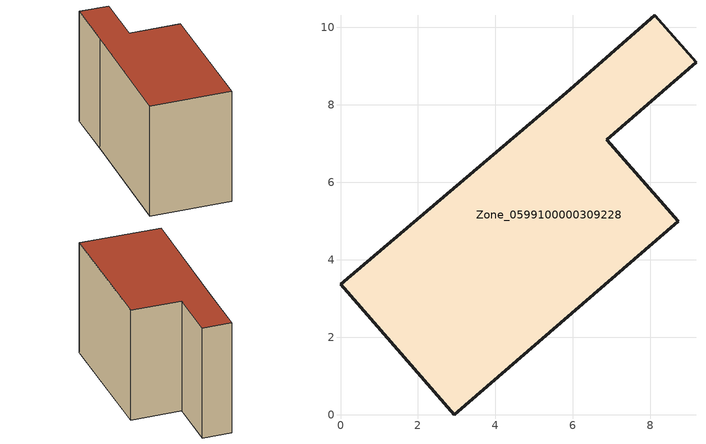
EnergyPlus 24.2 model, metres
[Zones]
Zone_0599100000309228
 floor ground (C_G): 0,3.37 5.83,8.31 8.12,10.31 9.18,9.1 6.87,7.1 8.72,5 2.94,0 z0
 wall outside (C_F): 2.94,0 8.72,5 6.87,7.1 9.18,9.1 8.12,10.31 5.83,8.31 0,3.37 2.94,0 z0:6.41
 roof outside (C_R): 5.83,8.31 0,3.37 2.94,0 8.72,5 6.87,7.1 9.18,9.1 8.12,10.31 z6.41
[BUILDING]
Pand.0599100000309228: North Axis=0; Terrain=City; Loads Convergence Tolerance Value=0.04; Temperature Convergence Tolerance Value=0.4; Solar Distribution=FullExterior; Maximum Number of Warmup Days=25; Minimum Number of Warmup Days=1
[Site:Location]
Rotterdam.The.Hague.AP_ZH_NLD Design_Conditions: Latitude=51.96; Longitude=4.45; Time Zone=1; Elevation=-4.5
[SITE:GROUNDTEMPERATURE:BUILDINGSURFACE]
18, 18, 18, 18, 18, 18, 18, 18, 18, 18, 18, 18
[MATERIAL] Thermal Absorptance=0.9; Solar Absorptance=0.7; Visible Absorptance=0.7
Name | Roughness | Thickness | Conductivity | Density | Specific Heat
G.TI.1946 | MediumSmooth | 0.15 | 1 | 540 | 1210
F.TI.1946 | Rough | 0.3 | 0.857143 | 1920 | 840
R.TI.1946 | MediumRough | 0.2 | 0.1 | 1500 | 1000
[CONSTRUCTION]
C_G: G.TI.1946
C_F: F.TI.1946
C_R: R.TI.1946
[ZONE]
Zone_0599100000309228: Type=1; Multiplier=1; Ceiling Height=Autocalculate; Volume=Autocalculate; Floor Area=autocalculate; Part of Total Floor Area=Yes
[ZONEINFILTRATION:DESIGNFLOWRATE]
Infil_Zone_0599100000309228: Zone or ZoneList or Space or SpaceList=Zone_0599100000309228; Schedule=AlwaysOn; Design Flow Rate Calculation Method=Flow/Area; Flow Rate per Floor Area=0.003; Constant Term Coefficient=1; Temperature Term Coefficient=0; Velocity Term Coefficient=0; Velocity Squared Term Coefficient=0
[HVACTEMPLATE:ZONE:IDEALLOADSAIRSYSTEM]
Zone_0599100000309228: Maximum Heating Supply Air Temperature=50; Minimum Cooling Supply Air Temperature=13; Maximum Heating Supply Air Humidity Ratio=0.0156; Minimum Cooling Supply Air Humidity Ratio=0.0077; Heating Limit=NoLimit; Cooling Limit=NoLimit; Dehumidification Control Type=ConstantSensibleHeatRatio; Cooling Sensible Heat Ratio=0.7; Dehumidification Setpoint=60; Humidification Control Type=None; Humidification Setpoint=30; Outdoor Air Method=None; Outdoor Air Flow Rate per Person=0.00944; Outdoor Air Flow Rate per Zone Floor Area=0; Outdoor Air Flow Rate per Zone=0; Demand Controlled Ventilation Type=None; Outdoor Air Economizer Type=NoEconomizer; Heat Recovery Type=None; Sensible Heat Recovery Effectiveness=0.7; Latent Heat Recovery Effectiveness=0.65
[ZONECONTROL:THERMOSTAT]
ThermostatControl_Zone_0599100000309228: Zone or ZoneList=Zone_0599100000309228; Control Type Schedule=DualSetpointControlType; Control 1=Thermostat_Zone_0599100000309228; Temperature Difference Between Cutout And Setpoint=0
[THERMOSTATSETPOINT:DUALSETPOINT]
Thermostat_Zone_0599100000309228: Heating Setpoint Temperature Schedule=HeatingSetpoint_Zone_0599100000309228; Cooling Setpoint Temperature Schedule=CoolingSetpoint_Zone_0599100000309228
[SCHEDULE:COMPACT]
HeatingSetpoint_Zone_0599100000309228: Through: 12/31, For: AllDays, Until: 24:00, 21
CoolingSetpoint_Zone_0599100000309228: Through: 12/31, For: AllDays, Until: 24:00, 24
DualSetpointControlType: Through: 12/31, For: AllDays, Until: 24:00, 4
AlwaysOn: Through: 12/31, For: AllDays, Until: 24:00, 1
